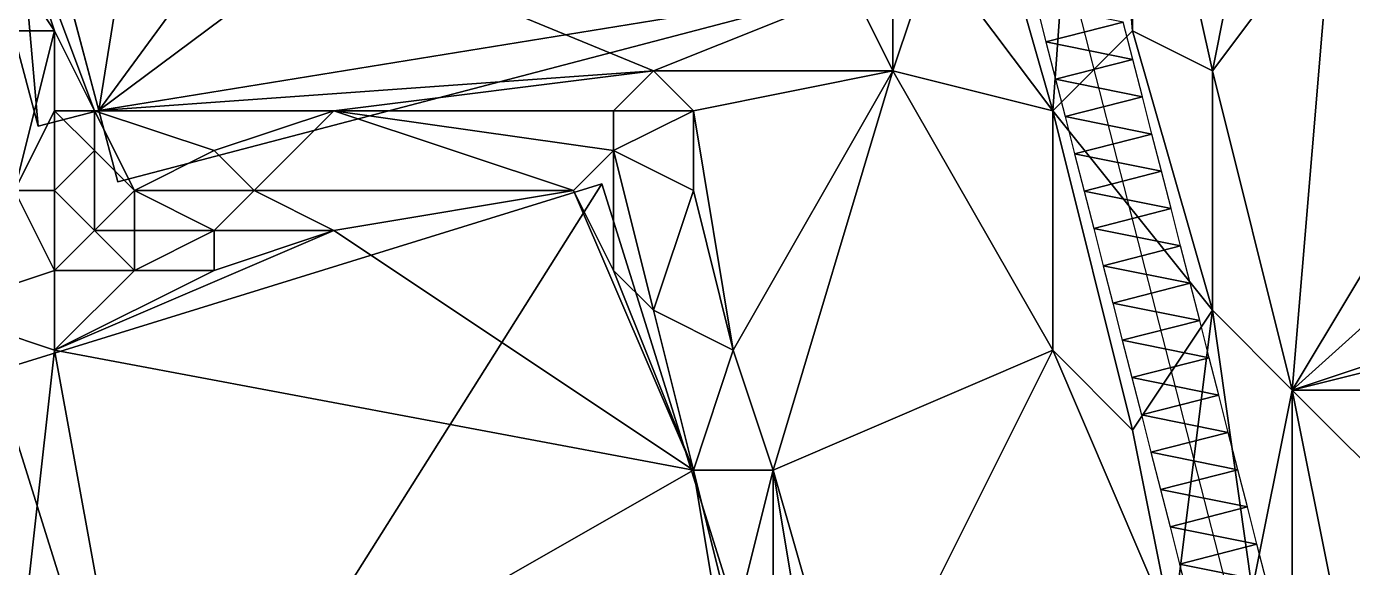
# Model space of a CAD drawing. Header units: metres. Extents: x -1103 to 901, y -902 to 905.
# Drawn here: x -101.4 to -35, y 193.1 to 220.2 of the extents above; entities that cross this region are included whole.
import ezdxf

# ---------------------------------------------------------------- set-up
doc = ezdxf.new("R2010")
doc.units = ezdxf.units.M
for name, color, linetype in [('OSM_BUILDING_FOOTPRINTS', 7, 'CONTINUOUS'), ('OSM_BUILDING_ROOFS', 1, 'CONTINUOUS'), ('OSM_BUILDING_WALLS', 8, 'CONTINUOUS'), ('OSM_ROAD_AXES', 2, 'CONTINUOUS'), ('OSM_ROAD_SURFACE', 9, 'CONTINUOUS'), ('OSM_TERRAIN', 3, 'CONTINUOUS')]:
    doc.layers.add(name, color=color, linetype=linetype)

msp = doc.modelspace()

# ---------------------------------------------------------------- linework, layer by layer
at = {"layer": 'OSM_BUILDING_FOOTPRINTS'}
for points in [[(-113.732, 275.944, 16.438), (-112.273, 270.459, 16.438), (-115.214, 269.684, 16.438), (-111.124, 254.29, 16.438), (-108.172, 255.064, 16.438), (-102.402, 233.367, 16.438), (-105.442, 232.571, 16.438), (-100.821, 215.219, 16.438), (-97.782, 216.015, 16.438), (-96.831, 212.432, 16.438), (-59.48, 222.241, 16.438), (-64.432, 240.854, 16.438), (-83.169, 235.932, 16.438), (-90.276, 262.651, 16.438), (-71.706, 267.528, 16.438), (-72.855, 271.852, 16.438), (-72.38, 271.985, 16.438), (-74.779, 280.998, 16.438), (-75.265, 280.876, 16.438), (-76.547, 285.709, 16.438), (-113.732, 275.944, 16.438)], [(-102.988, 202.943, 18.299), (-72.59, 212.333, 18.299), (-64.466, 186.377, 18.299), (-94.863, 176.988, 18.299), (-102.988, 202.943, 18.299)]]:
    msp.add_polyline3d(points, close=True, dxfattribs=at)
at = {"layer": 'OSM_BUILDING_ROOFS'}
for points in [[(-108.172, 255.064, 44.038), (-97.782, 216.015, 44.038), (-90.276, 262.651, 44.038)], [(-97.782, 216.015, 44.038), (-83.169, 235.932, 44.038), (-90.276, 262.651, 44.038)], [(-108.172, 255.064, 44.038), (-102.402, 233.367, 44.038), (-97.782, 216.015, 44.038)], [(-28.187, 243.353, 21.368), (-38.953, 239.991, 21.368), (-31.547, 211.371, 21.368)], [(-97.782, 216.015, 44.038), (-59.48, 222.241, 44.038), (-64.432, 240.854, 44.038)], [(-97.782, 216.015, 44.038), (-64.432, 240.854, 44.038), (-83.169, 235.932, 44.038)], [(-102.402, 233.367, 44.038), (-105.442, 232.571, 44.038), (-100.821, 215.219, 44.038)], [(-102.402, 233.367, 44.038), (-100.821, 215.219, 44.038), (-97.782, 216.015, 44.038)], [(-97.782, 216.015, 44.038), (-96.831, 212.432, 44.038), (-59.48, 222.241, 44.038)], [(-72.59, 212.333, 39.499), (-102.988, 202.943, 39.499), (-94.863, 176.988, 39.499)], [(-72.59, 212.333, 39.499), (-94.863, 176.988, 39.499), (-64.466, 186.377, 39.499)]]:
    msp.add_3dface(points, dxfattribs=at)
at = {"layer": 'OSM_BUILDING_WALLS'}
for points in [[(-38.953, 239.991, 11.368), (-31.547, 211.371, 11.368), (-31.547, 211.371, 21.368)], [(-38.953, 239.991, 11.368), (-31.547, 211.371, 21.368), (-38.953, 239.991, 21.368)], [(-105.442, 232.571, 16.438), (-100.821, 215.219, 16.438), (-100.821, 215.219, 44.038)], [(-105.442, 232.571, 16.438), (-100.821, 215.219, 44.038), (-105.442, 232.571, 44.038)], [(-96.831, 212.432, 16.438), (-59.48, 222.241, 16.438), (-59.48, 222.241, 44.038)], [(-96.831, 212.432, 16.438), (-59.48, 222.241, 44.038), (-96.831, 212.432, 44.038)], [(-100.821, 215.219, 16.438), (-97.782, 216.015, 16.438), (-97.782, 216.015, 44.038)], [(-100.821, 215.219, 16.438), (-97.782, 216.015, 44.038), (-100.821, 215.219, 44.038)], [(-97.782, 216.015, 16.438), (-96.831, 212.432, 16.438), (-96.831, 212.432, 44.038)], [(-97.782, 216.015, 16.438), (-96.831, 212.432, 44.038), (-97.782, 216.015, 44.038)], [(-72.59, 212.333, 18.299), (-102.988, 202.943, 18.299), (-102.988, 202.943, 39.499)], [(-72.59, 212.333, 18.299), (-102.988, 202.943, 39.499), (-72.59, 212.333, 39.499)], [(-64.466, 186.377, 18.299), (-72.59, 212.333, 18.299), (-72.59, 212.333, 39.499)], [(-64.466, 186.377, 18.299), (-72.59, 212.333, 39.499), (-64.466, 186.377, 39.499)], [(-102.988, 202.943, 18.299), (-94.863, 176.988, 18.299), (-94.863, 176.988, 39.499)], [(-102.988, 202.943, 18.299), (-94.863, 176.988, 39.499), (-102.988, 202.943, 39.499)]]:
    msp.add_3dface(points, dxfattribs=at)
at = {"layer": 'OSM_ROAD_AXES'}
msp.add_polyline3d([(-36.953, 175.738, 12.061), (-38.357, 180.704, 12.909), (-48.88, 221.81, 15.97), (-55.855, 248.617, 17.518), (-70.479, 296.171, 16.098), (-77.255, 318.222, 13.765)], dxfattribs=at)
at = {"layer": 'OSM_ROAD_SURFACE'}
for points in [[(-46.464, 220.438, 15.886), (-50.816, 221.31, 16.085), (-50.339, 219.446, 15.973)], [(-45.986, 218.569, 15.789), (-46.464, 220.438, 15.886), (-50.339, 219.446, 15.973)], [(-45.986, 218.569, 15.789), (-50.339, 219.446, 15.973), (-49.861, 217.577, 15.861)], [(-45.507, 216.701, 15.693), (-45.986, 218.569, 15.789), (-49.861, 217.577, 15.861)], [(-45.507, 216.701, 15.693), (-49.861, 217.577, 15.861), (-49.382, 215.709, 15.764)], [(-45.029, 214.832, 15.596), (-45.507, 216.701, 15.693), (-49.382, 215.709, 15.764)], [(-45.029, 214.832, 15.596), (-49.382, 215.709, 15.764), (-48.904, 213.84, 15.672)], [(-44.551, 212.964, 15.5), (-45.029, 214.832, 15.596), (-48.904, 213.84, 15.672)], [(-44.551, 212.964, 15.5), (-48.904, 213.84, 15.672), (-48.426, 211.972, 15.582)], [(-44.072, 211.095, 15.404), (-44.551, 212.964, 15.5), (-48.426, 211.972, 15.582)], [(-44.072, 211.095, 15.404), (-48.426, 211.972, 15.582), (-47.947, 210.103, 15.492)], [(-43.594, 209.227, 15.308), (-44.072, 211.095, 15.404), (-47.947, 210.103, 15.492)], [(-43.594, 209.227, 15.308), (-47.947, 210.103, 15.492), (-47.469, 208.235, 15.401)], [(-43.116, 207.358, 15.212), (-43.594, 209.227, 15.308), (-47.469, 208.235, 15.401)], [(-43.116, 207.358, 15.212), (-47.469, 208.235, 15.401), (-46.991, 206.366, 15.311)], [(-42.637, 205.49, 15.122), (-43.116, 207.358, 15.212), (-46.991, 206.366, 15.311)], [(-42.637, 205.49, 15.122), (-46.991, 206.366, 15.311), (-46.512, 204.498, 15.221)], [(-42.159, 203.622, 14.996), (-42.637, 205.49, 15.122), (-46.512, 204.498, 15.221)], [(-42.159, 203.622, 14.996), (-46.512, 204.498, 15.221), (-46.034, 202.63, 15.131)], [(-41.681, 201.753, 14.863), (-42.159, 203.622, 14.996), (-46.034, 202.63, 15.131)], [(-41.681, 201.753, 14.863), (-46.034, 202.63, 15.131), (-45.556, 200.761, 15.041)], [(-41.202, 199.885, 14.73), (-41.681, 201.753, 14.863), (-45.556, 200.761, 15.041)], [(-41.202, 199.885, 14.73), (-45.556, 200.761, 15.041), (-45.077, 198.893, 14.91)], [(-40.724, 198.016, 14.577), (-41.202, 199.885, 14.73), (-45.077, 198.893, 14.91)], [(-40.724, 198.016, 14.577), (-45.077, 198.893, 14.91), (-44.599, 197.024, 14.778)], [(-40.246, 196.148, 14.414), (-40.724, 198.016, 14.577), (-44.599, 197.024, 14.778)], [(-40.246, 196.148, 14.414), (-44.599, 197.024, 14.778), (-44.121, 195.156, 14.646)], [(-39.767, 194.279, 14.251), (-40.246, 196.148, 14.414), (-44.121, 195.156, 14.646)], [(-39.767, 194.279, 14.251), (-44.121, 195.156, 14.646), (-43.642, 193.287, 14.514)], [(-39.289, 192.411, 14.076), (-39.767, 194.279, 14.251), (-43.642, 193.287, 14.514)], [(-39.289, 192.411, 14.076), (-43.642, 193.287, 14.514), (-43.164, 191.419, 14.381)]]:
    msp.add_3dface(points, dxfattribs=at)
at = {"layer": 'OSM_TERRAIN'}
for points in [[(-50, 216, 15.745), (-48, 244, 16.931), (-54, 230, 16.608)], [(-50, 216, 15.745), (-46, 220, 15.802), (-48, 244, 16.931)], [(-46, 220, 15.802), (-46, 236, 16.365), (-48, 244, 16.931)], [(-42, 218, 14.776), (-46, 236, 16.365), (-46, 220, 15.802)], [(-42, 218, 14.776), (-40, 228, 15.272), (-46, 236, 16.365)], [(-100, 220, 18.87), (-98, 216, 18.678), (-104, 232, 18.678)], [(-100, 220, 18.87), (-104, 232, 18.678), (-104, 226, 18.99)], [(-98, 216, 18.678), (-70, 218, 18.613), (-104, 232, 18.678)], [(-70, 218, 18.613), (-60, 222, 18.646), (-104, 232, 18.678)], [(-56, 224, 17.038), (-50, 216, 15.745), (-54, 230, 16.608)], [(-42, 218, 14.776), (-36, 226, 14.199), (-40, 228, 15.272)], [(-104, 220, 21.264), (-100, 220, 18.87), (-104, 226, 18.99)], [(-38, 202, 14.112), (-36, 226, 14.199), (-42, 218, 14.776)], [(-38, 202, 14.112), (-26, 222, 14.085), (-36, 226, 14.199)], [(-58, 218, 17.193), (-56, 224, 17.038), (-58, 222, 18.121)], [(-58, 218, 17.193), (-50, 216, 15.745), (-56, 224, 17.038)], [(-70, 218, 18.613), (-58, 218, 17.193), (-60, 222, 18.646)], [(-58, 218, 17.193), (-58, 222, 18.121), (-60, 222, 18.646)], [(-38, 202, 14.112), (-18, 220, 14.125), (-26, 222, 14.085)], [(-102, 212, 21.477), (-100, 220, 18.87), (-104, 220, 21.264)], [(-100, 216, 19.365), (-100, 220, 18.87), (-102, 212, 21.477)], [(-100, 216, 19.365), (-98, 216, 18.678), (-100, 220, 18.87)], [(-50, 216, 15.745), (-42, 206, 15.069), (-46, 220, 15.802)], [(-42, 206, 15.069), (-42, 218, 14.776), (-46, 220, 15.802)], [(-20, 208, 14.085), (-18, 220, 14.125), (-38, 202, 14.112)], [(-86, 216, 18.678), (-70, 218, 18.613), (-98, 216, 18.678)], [(-86, 216, 18.678), (-72, 216, 18.897), (-70, 218, 18.613)], [(-72, 216, 18.897), (-68, 216, 18.358), (-70, 218, 18.613)], [(-68, 216, 18.358), (-58, 218, 17.193), (-70, 218, 18.613)], [(-66, 204, 18.632), (-58, 218, 17.193), (-68, 216, 18.358)], [(-64, 198, 18.294), (-58, 218, 17.193), (-66, 204, 18.632)], [(-64, 198, 18.294), (-50, 204, 16.036), (-58, 218, 17.193)], [(-50, 204, 16.036), (-50, 216, 15.745), (-58, 218, 17.193)], [(-42, 206, 15.069), (-38, 202, 14.112), (-42, 218, 14.776)], [(-102, 212, 21.477), (-100, 212, 21.147), (-100, 216, 19.365)], [(-100, 212, 21.147), (-98, 214, 19.166), (-100, 216, 19.365)], [(-98, 214, 19.166), (-98, 216, 18.678), (-100, 216, 19.365)], [(-96, 212, 19.108), (-98, 216, 18.678), (-98, 214, 19.166)], [(-96, 212, 19.108), (-92, 214, 18.678), (-98, 216, 18.678)], [(-92, 214, 18.678), (-86, 216, 18.678), (-98, 216, 18.678)], [(-92, 214, 18.678), (-90, 212, 19.913), (-86, 216, 18.678)], [(-74, 212, 20.565), (-86, 216, 18.678), (-90, 212, 19.913)], [(-74, 212, 20.565), (-72, 214, 19.843), (-86, 216, 18.678)], [(-72, 214, 19.843), (-72, 216, 18.897), (-86, 216, 18.678)], [(-72, 214, 19.843), (-68, 212, 18.506), (-68, 216, 18.358)], [(-72, 214, 19.843), (-68, 216, 18.358), (-72, 216, 18.897)], [(-68, 212, 18.506), (-66, 204, 18.632), (-68, 216, 18.358)], [(-46, 200, 14.977), (-50, 216, 15.745), (-50, 204, 16.036)], [(-46, 200, 14.977), (-42, 206, 15.069), (-50, 216, 15.745)], [(-98, 210, 20.613), (-98, 214, 19.166), (-100, 212, 21.147)], [(-98, 210, 20.613), (-96, 212, 19.108), (-98, 214, 19.166)], [(-96, 212, 19.108), (-90, 212, 19.913), (-92, 214, 18.678)], [(-74, 212, 20.565), (-72, 208, 20.598), (-72, 214, 19.843)], [(-72, 208, 20.598), (-70, 206, 20.376), (-72, 214, 19.843)], [(-70, 206, 20.376), (-68, 212, 18.506), (-72, 214, 19.843)], [(-106, 206, 21.447), (-100, 208, 21.555), (-102, 212, 21.477)], [(-100, 208, 21.555), (-100, 212, 21.147), (-102, 212, 21.477)], [(-100, 208, 21.555), (-98, 210, 20.613), (-100, 212, 21.147)], [(-98, 210, 20.613), (-96, 210, 20.513), (-96, 212, 19.108)], [(-96, 210, 20.513), (-92, 210, 20.995), (-96, 212, 19.108)], [(-92, 210, 20.995), (-90, 212, 19.913), (-96, 212, 19.108)], [(-92, 210, 20.995), (-86, 210, 20.651), (-90, 212, 19.913)], [(-86, 210, 20.651), (-74, 212, 20.565), (-90, 212, 19.913)], [(-68, 198, 20.555), (-74, 212, 20.565), (-86, 210, 20.651)], [(-68, 198, 20.555), (-72, 208, 20.598), (-74, 212, 20.565)], [(-70, 206, 20.376), (-66, 204, 18.632), (-68, 212, 18.506)], [(-100, 204, 20.632), (-68, 198, 20.555), (-86, 210, 20.651)], [(-100, 204, 20.632), (-86, 210, 20.651), (-92, 208, 20.948)], [(-100, 208, 21.555), (-96, 208, 21.334), (-98, 210, 20.613)], [(-96, 208, 21.334), (-96, 210, 20.513), (-98, 210, 20.613)], [(-96, 208, 21.334), (-92, 208, 20.948), (-92, 210, 20.995)], [(-96, 208, 21.334), (-92, 210, 20.995), (-96, 210, 20.513)], [(-86, 210, 20.651), (-92, 210, 20.995), (-92, 208, 20.948)], [(-106, 206, 21.447), (-100, 204, 20.632), (-100, 208, 21.555)], [(-100, 208, 21.555), (-100, 204, 20.632), (-96, 208, 21.334)], [(-100, 204, 20.632), (-92, 208, 20.948), (-96, 208, 21.334)], [(-68, 198, 20.555), (-70, 206, 20.376), (-72, 208, 20.598)], [(-22, 206, 14.085), (-20, 208, 14.085), (-38, 202, 14.112)], [(-106, 206, 21.447), (-102, 186, 21.587), (-100, 204, 20.632)], [(-68, 198, 20.555), (-66, 204, 18.632), (-70, 206, 20.376)], [(-44, 190, 14.303), (-42, 206, 15.069), (-46, 200, 14.977)], [(-44, 190, 14.303), (-40, 192, 14.168), (-42, 206, 15.069)], [(-40, 192, 14.168), (-38, 202, 14.112), (-42, 206, 15.069)], [(-30, 202, 14.085), (-22, 206, 14.085), (-38, 202, 14.112)], [(-96, 182, 20.598), (-100, 204, 20.632), (-102, 186, 21.587)], [(-100, 204, 20.632), (-96, 182, 20.598), (-68, 198, 20.555)], [(-68, 198, 20.555), (-64, 198, 18.294), (-66, 204, 18.632)], [(-60, 184, 17.489), (-50, 204, 16.036), (-64, 198, 18.294)], [(-60, 184, 17.489), (-44, 190, 14.303), (-50, 204, 16.036)], [(-44, 190, 14.303), (-46, 200, 14.977), (-50, 204, 16.036)], [(-38, 186, 13.493), (-38, 202, 14.112), (-40, 192, 14.168)], [(-38, 186, 13.493), (-34, 182, 12.442), (-38, 202, 14.112)], [(-34, 182, 12.442), (-32, 196, 13.101), (-38, 202, 14.112)], [(-32, 196, 13.101), (-30, 202, 14.085), (-38, 202, 14.112)], [(-66, 186, 20.598), (-68, 198, 20.555), (-96, 182, 20.598)], [(-66, 186, 20.598), (-66, 190, 20.598), (-68, 198, 20.555)], [(-66, 190, 20.598), (-64, 198, 18.294), (-68, 198, 20.555)], [(-64, 186, 20.245), (-64, 198, 18.294), (-66, 190, 20.598)], [(-62, 186, 18.934), (-64, 198, 18.294), (-64, 186, 20.245)], [(-62, 186, 18.934), (-60, 184, 17.489), (-64, 198, 18.294)]]:
    msp.add_3dface(points, dxfattribs=at)

doc.saveas('drawing.dxf')
